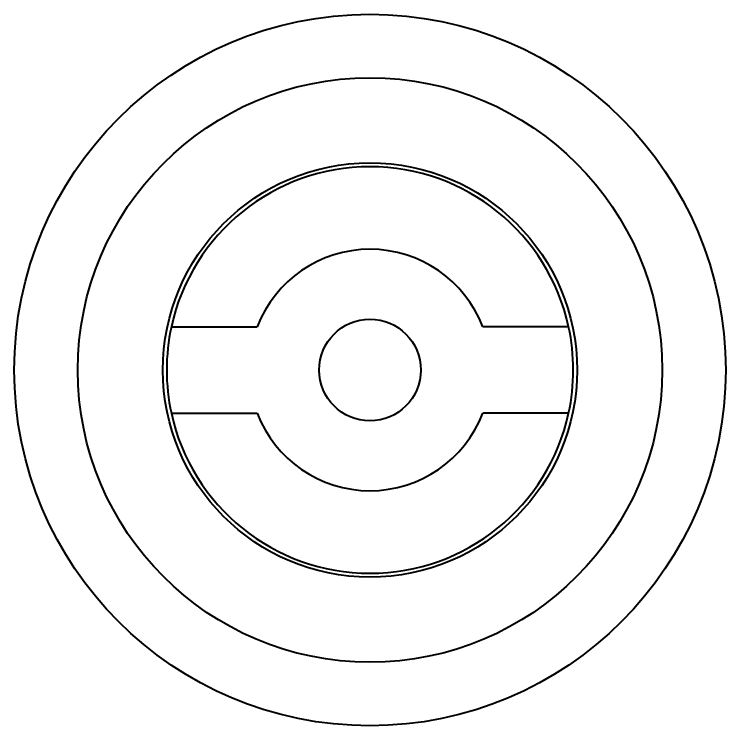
# Model space of a CAD drawing. Header units: millimetres. Extents: x 9486 to 14955, y -5687 to 1872.
# Drawn here: x 12426.2 to 12454.2, y -4389.82 to -4361.82 of the extents above; entities that cross this region are included whole.
import ezdxf

# ---------------------------------------------------------------- set-up
doc = ezdxf.new("R2010")
doc.units = ezdxf.units.MM
doc.layers.add('가시적인 것(ISO)', color=3, linetype='Continuous', lineweight=40)

# ---------------------------------------------------------------- blocks, each defined once
blk = doc.blocks.new('A$C74B527A4')
at = {"layer": '가시적인 것(ISO)'}
for p, q in [((-147.817, -99.5), (-144.435, -99.5)), ((-132.183, -99.5), (-135.565, -99.5)), ((-147.817, -102.9), (-144.435, -102.9)), ((-132.183, -102.9), (-135.565, -102.9))]:
    blk.add_line(p, q, dxfattribs=at)
for radius in [14, 11.5, 8.15, 2]:
    blk.add_circle((-140, -101.2), radius, dxfattribs=at)
for radius, start, end in [(8, 12.2689, 167.7311), (4.75, 20.971, 159.029), (8, 167.7311, 192.2689), (8, 347.7311, 12.2689), (8, 192.2689, 347.7311), (4.75, 200.971, 339.029)]:
    blk.add_arc((-140, -101.2), radius, start, end, dxfattribs=at)

msp = doc.modelspace()

# ---------------------------------------------------------------- block references
msp.add_blockref('A$C74B527A4', (12580.198, -4274.617))

doc.saveas('drawing.dxf')
